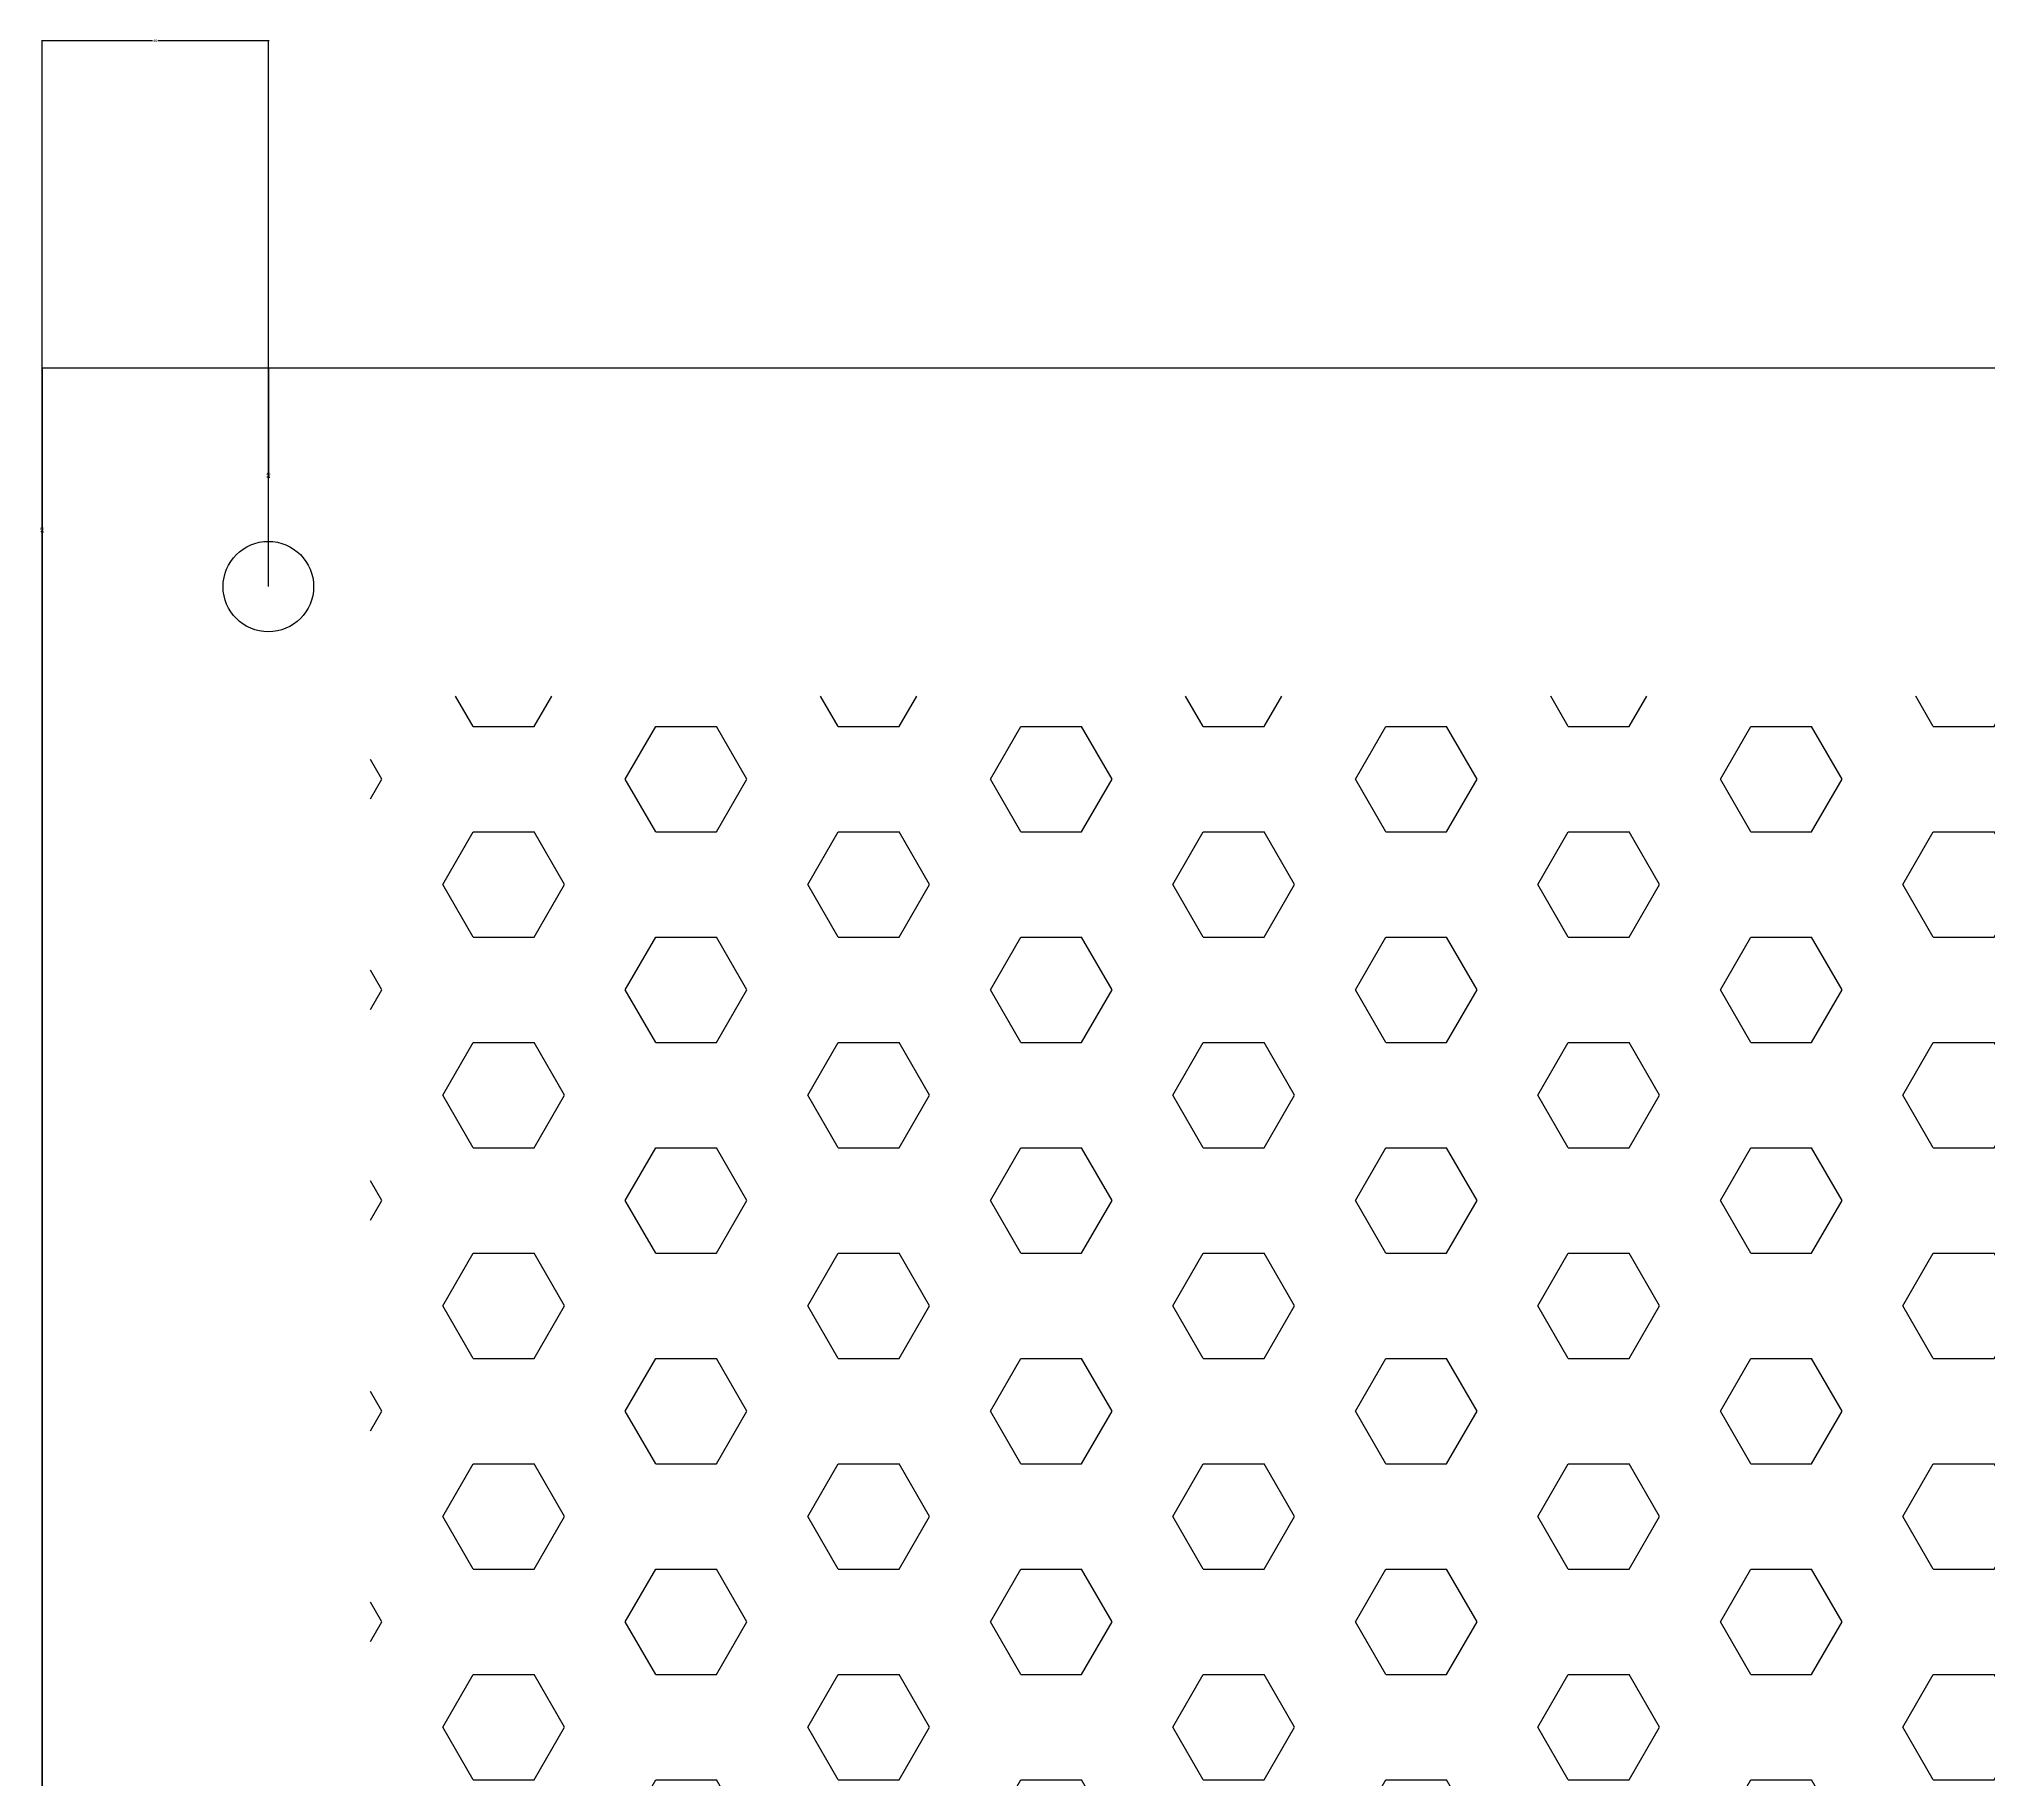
# Model space of a CAD drawing. Header units: metres. Extents: x -50632 to -48630, y -109295 to -107141.
# Drawn here: x -50632 to -49919, y -107824 to -107188 of the extents above; entities that cross this region are included whole.
import ezdxf

# ---------------------------------------------------------------- set-up
doc = ezdxf.new("R2010")
doc.units = ezdxf.units.M
for name, color, linetype in [('10', 8, 'Continuous'), ('16', 3, 'Continuous'), ('17', 1, 'Continuous'), ('7', 7, 'Continuous')]:
    doc.layers.add(name, color=color, linetype=linetype)
doc.dimstyles.get("Standard").update_dxf_attribs({"dimtxt": 2.5, "dimasz": 2.5, "dimexe": 1.25, "dimexo": 0.625, "dimtad": 1, "dimcen": 2.5, "dimazin": 3, "dimtfac": 1, "dimtmove": 0, "dimatfit": 3})

# ---------------------------------------------------------------- blocks, each defined once
blk = doc.blocks.new('_CLOSEDFILLED')
at = {"color": 0, "linetype": 'BYBLOCK'}
blk.add_solid([(-1, 0.2), (0, 0), (-1, -0.2)], dxfattribs=at)
blk = doc.blocks.new('*D4')
for p, q in [((-50547.8, -107307.9), (-50547.8, -107347.9)), ((-50548.05, -107347.9), (-50548.3, -107347.9)), ((-50547.8, -107387.9), (-50547.8, -107347.9)), ((-50547.8, -107347.9), (-50547.8, -107347.9)), ((-50547.55, -107347.9), (-50547.3, -107347.9))]:
    blk.add_line(p, q)
at = {"layer": 'Defpoints'}
for p in [(-50547.8, -107307.9), (-50547.8, -107347.9), (-50547.8, -107387.9)]:
    blk.add_point(p, dxfattribs=at)
at = {"layer": '7', "xscale": 0.25, "yscale": 0.25}
blk.add_blockref('_CLOSEDFILLED', (-50547.8, -107347.9), dxfattribs=at)
at = {"layer": '7', "xscale": 0.25, "yscale": 0.25, "rotation": 180}
blk.add_blockref('_CLOSEDFILLED', (-50547.8, -107347.9), dxfattribs=at)
at = {"layer": '7', "insert": (-50547.8, -107346.775), "char_height": 1, "attachment_point": 5}
blk.add_mtext('40', dxfattribs=at)
blk = doc.blocks.new('*D5')
for p, q in [((-50590.125, -107188.4), (-50630.7, -107188.4)), ((-50630.45, -107387.9), (-50630.45, -107188.4)), ((-50547.55, -107188.4), (-50588.125, -107188.4)), ((-50547.8, -107387.9), (-50547.8, -107188.4))]:
    blk.add_line(p, q)
at = {"layer": 'Defpoints'}
for p in [(-50547.8, -107188.4), (-50630.45, -107387.9), (-50547.8, -107387.9)]:
    blk.add_point(p, dxfattribs=at)
at = {"layer": '7', "xscale": 0.25, "yscale": 0.25}
blk.add_blockref('_CLOSEDFILLED', (-50630.45, -107188.4), dxfattribs=at)
at = {"layer": '7', "xscale": 0.25, "yscale": 0.25, "rotation": 180}
blk.add_blockref('_CLOSEDFILLED', (-50547.8, -107188.4), dxfattribs=at)
at = {"layer": '7', "insert": (-50589.125, -107188.4), "char_height": 1, "attachment_point": 5}
blk.add_mtext('40', dxfattribs=at)
blk = doc.blocks.new('*D6')
for p, q in [((-50630.45, -107307.9), (-50630.45, -107367.9)), ((-50630.7, -107367.9), (-50630.95, -107367.9)), ((-50630.45, -107427.9), (-50630.45, -107367.9)), ((-50630.45, -107367.9), (-50630.45, -107367.9)), ((-50630.2, -107367.9), (-50629.95, -107367.9))]:
    blk.add_line(p, q)
at = {"layer": 'Defpoints'}
for p in [(-50630.45, -107307.9), (-50630.45, -107367.9), (-50630.45, -107427.9)]:
    blk.add_point(p, dxfattribs=at)
at = {"layer": '7', "xscale": 0.25, "yscale": 0.25}
blk.add_blockref('_CLOSEDFILLED', (-50630.45, -107367.9), dxfattribs=at)
at = {"layer": '7', "xscale": 0.25, "yscale": 0.25, "rotation": 180}
blk.add_blockref('_CLOSEDFILLED', (-50630.45, -107367.9), dxfattribs=at)
at = {"layer": '7', "insert": (-50630.45, -107366.775), "char_height": 1, "attachment_point": 5}
blk.add_mtext('60', dxfattribs=at)
blk = doc.blocks.new('*D7')
for p, q in [((-50630.45, -107307.9), (-50630.45, -107877.9)), ((-50630.7, -107877.9), (-50630.95, -107877.9)), ((-50630.45, -108447.9), (-50630.45, -107877.9)), ((-50630.45, -107877.9), (-50630.45, -107877.9)), ((-50630.2, -107877.9), (-50629.95, -107877.9))]:
    blk.add_line(p, q)
at = {"layer": 'Defpoints'}
for p in [(-50630.45, -107307.9), (-50630.45, -107877.9), (-50630.45, -108447.9)]:
    blk.add_point(p, dxfattribs=at)
at = {"layer": '7', "xscale": 0.25, "yscale": 0.25}
blk.add_blockref('_CLOSEDFILLED', (-50630.45, -107877.9), dxfattribs=at)
at = {"layer": '7', "xscale": 0.25, "yscale": 0.25, "rotation": 180}
blk.add_blockref('_CLOSEDFILLED', (-50630.45, -107877.9), dxfattribs=at)
at = {"layer": '7', "insert": (-50630.45, -107876.775), "char_height": 1, "attachment_point": 5}
blk.add_mtext('570', dxfattribs=at)

msp = doc.modelspace()

# ---------------------------------------------------------------- hatches: boundary and pattern name
at = {"layer": '10'}
h = msp.add_hatch(dxfattribs=at)
h.set_pattern_fill('HEX', scale=7)
h.paths.add_polyline_path([(-48750.45, -107427.9), (-50510.45, -107427.9), (-50510.45, -108447.9), (-48750.45, -108447.9)])

# ---------------------------------------------------------------- linework, layer by layer
at = {"layer": '16'}
for p, q in [((-50630.45, -107307.9), (-48630.45, -107307.9)), ((-50630.45, -108567.9), (-50630.45, -107307.9))]:
    msp.add_line(p, q, dxfattribs=at)
at = {"layer": '17'}
msp.add_circle((-50547.8, -107387.9), 16.53, dxfattribs=at)

# ---------------------------------------------------------------- dimensions: what is measured, and where the dimension line sits
at = {"layer": '7'}
for base, p1, p2, text, picture, middle in [((-50547.8, -107188.4), (-50547.8, -107387.9), (-50630.45, -107387.9), '40', '*D5', (-50589.125, -107188.4)), ((-50630.45, -107877.9), (-50630.45, -107307.9), (-50630.45, -108447.9), '570', '*D7', (-50630.45, -107876.775)), ((-50630.45, -107367.9), (-50630.45, -107427.9), (-50630.45, -107307.9), '60', '*D6', (-50630.45, -107366.775)), ((-50547.8, -107347.9), (-50547.8, -107387.9), (-50547.8, -107307.9), '40', '*D4', (-50547.8, -107346.775))]:
    dim = msp.add_linear_dim(base=base, p1=p1, p2=p2, text=text, dimstyle='Standard', dxfattribs=at)
    dim.commit()
    dim.dimension.update_dxf_attribs({"geometry": picture, "text_midpoint": middle})

doc.saveas('drawing.dxf')
